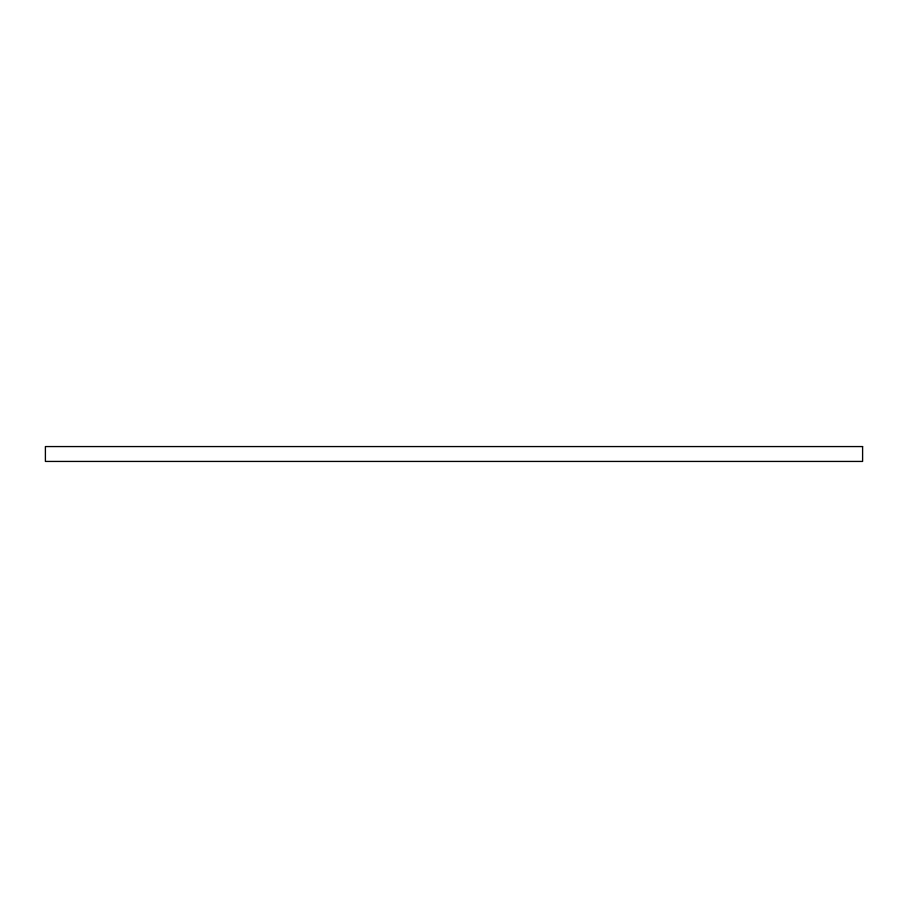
<?xml version="1.0" encoding="UTF-8"?>
<svg xmlns="http://www.w3.org/2000/svg" width="908" height="908" viewBox="0 0 908 908"><rect width="100%" height="100%" fill="white"/><g stroke="black" fill="none" stroke-linecap="round" stroke-linejoin="round"><path stroke-width="1.36" d="M862.6 446.566L45.4 446.566L45.4 461.434L862.6 461.434L862.6 446.566"/></g></svg>
